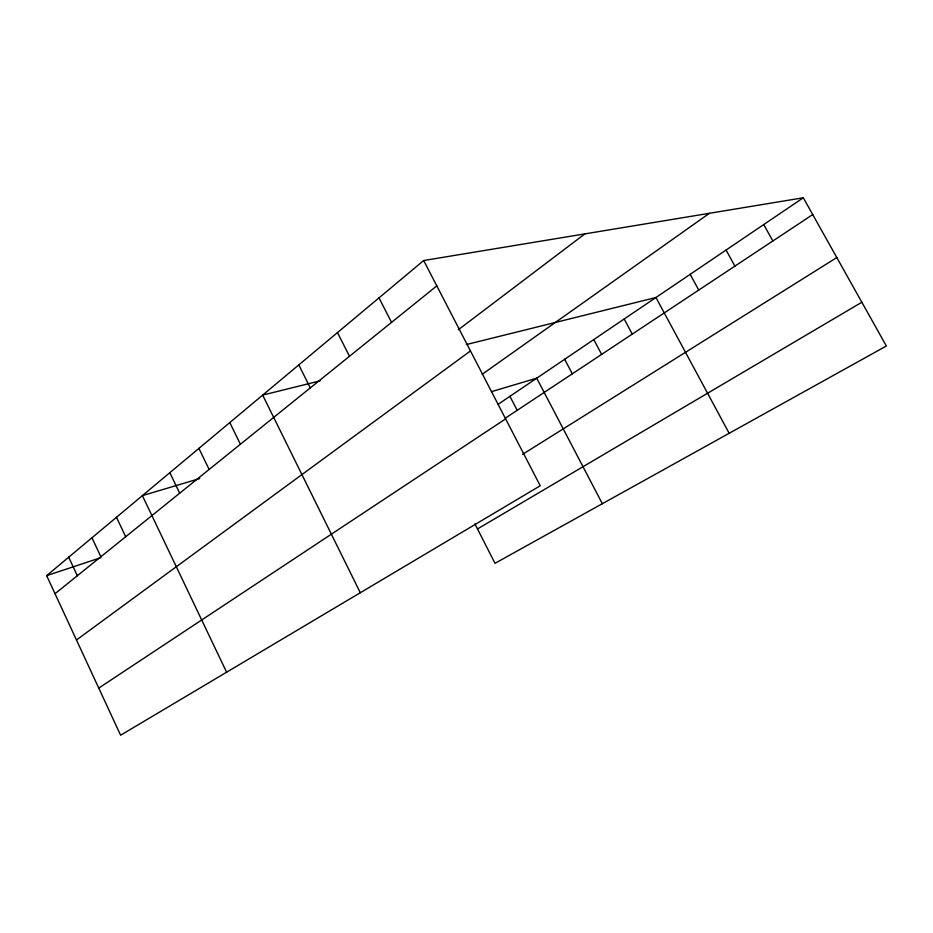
<?xml version="1.0" encoding="UTF-8"?>
<svg xmlns="http://www.w3.org/2000/svg" width="933" height="933" viewBox="0 0 933 933"><rect width="100%" height="100%" fill="white"/><g stroke="black" fill="none" stroke-linecap="round" stroke-linejoin="round"><path stroke-width="1.4" d="M423.687 260.529L540.23 485.766L120.614 735.227L46.65 575.649L423.687 260.529L803.313 197.773L886.35 346.003L494.991 563.322L474.944 523.926M55.024 593.726L436.807 285.883M458.266 329.792L584.874 233.88M76.471 639.98L470.465 350.948M482.209 374.285L709.383 213.307M498.222 404.246L803.313 197.773M505.406 418.124L812.725 214.578M98.77 688.087L505.628 418.894M522.562 454.359L836.808 257.555M477.498 528.953L861.835 302.245M46.65 575.649L100.916 557.642M199.697 478.559L142.399 495.621L226.602 672.215M491.423 391.673L536.732 378.18L602.345 503.715M320.112 380.851L262.663 395.102L360.29 592.735M466.442 344.534L655.946 297.51L729.163 433.285M763.742 224.561L772.851 240.994M726.072 250.044L734.901 266.127M690.175 274.337L698.747 290.07M624.189 319.004L632.259 334.107M593.785 339.565L601.645 354.388M564.663 359.275L572.314 373.806M509.919 396.327L517.185 410.322M379.008 297.86L391.533 322.386M337.489 332.568L349.478 356.301M298.805 364.896L310.281 387.895M229.798 422.567L240.411 444.248M198.916 448.388L209.132 469.462M169.829 472.693L179.696 493.207M116.485 517.279L125.687 536.743M91.959 537.781L100.869 556.756M68.704 557.211L77.346 575.731"/></g></svg>
